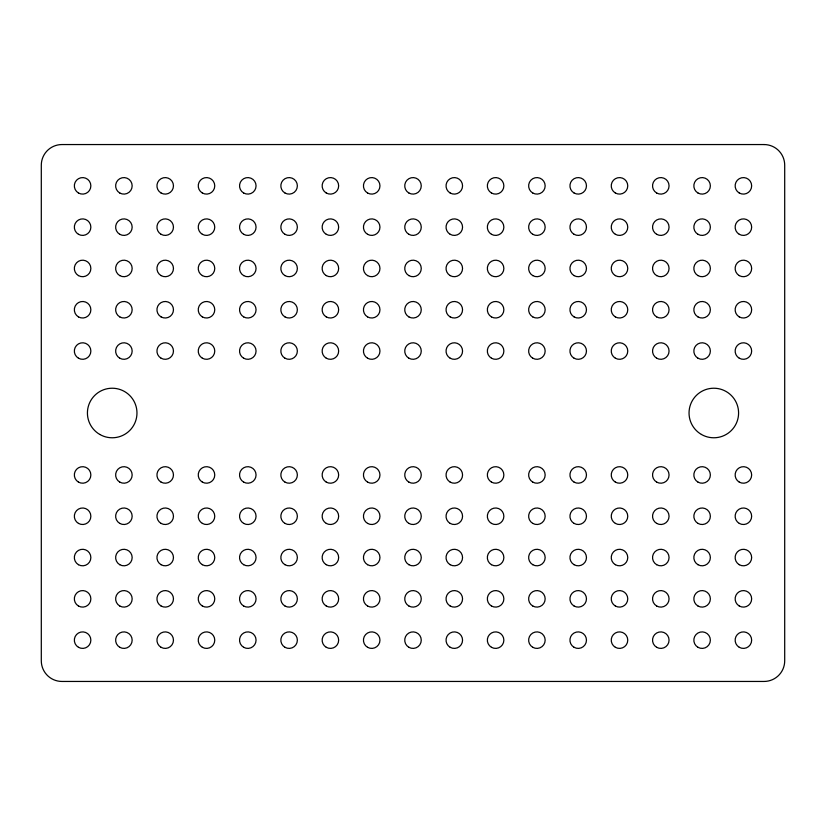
<?xml version="1.0" encoding="UTF-8"?>
<svg xmlns="http://www.w3.org/2000/svg" width="826" height="826" viewBox="0 0 826 826"><rect width="100%" height="100%" fill="white"/><g stroke="black" fill="none" stroke-linecap="round" stroke-linejoin="round"><path stroke-width="1.24" d="M764.05 144.55L61.95 144.55A20.65 20.65 0 0 0 41.3 165.2L41.3 660.8A20.65 20.65 0 0 0 61.95 681.45L764.05 681.45A20.65 20.65 0 0 0 784.7 660.8L784.7 165.2A20.65 20.65 0 0 0 764.05 144.55M99.801 434.455A24.78 24.78 0 0 0 136.971 413A24.78 24.78 0 0 0 99.801 391.545A24.78 24.78 0 0 0 99.801 434.455M701.419 434.455A24.78 24.78 0 0 0 738.589 413A24.78 24.78 0 0 0 701.419 391.545A24.78 24.78 0 0 0 701.419 434.455M78.47 647.305A8.26 8.26 0 0 0 90.86 640.15A8.26 8.26 0 0 0 78.47 632.995A8.26 8.26 0 0 0 78.47 647.305M78.47 606.005A8.26 8.26 0 0 0 90.86 598.85A8.26 8.26 0 0 0 78.47 591.695A8.26 8.26 0 0 0 78.47 606.005M78.47 564.705A8.26 8.26 0 0 0 90.86 557.55A8.26 8.26 0 0 0 78.47 550.395A8.26 8.26 0 0 0 78.47 564.705M78.47 523.405A8.26 8.26 0 0 0 90.86 516.25A8.26 8.26 0 0 0 78.47 509.095A8.26 8.26 0 0 0 78.47 523.405M78.47 482.105A8.26 8.26 0 0 0 90.86 474.95A8.26 8.26 0 0 0 78.47 467.795A8.26 8.26 0 0 0 78.47 482.105M119.77 647.305A8.26 8.26 0 0 0 132.16 640.15A8.26 8.26 0 0 0 119.77 632.995A8.26 8.26 0 0 0 119.77 647.305M119.77 606.005A8.26 8.26 0 0 0 132.16 598.85A8.26 8.26 0 0 0 119.77 591.695A8.26 8.26 0 0 0 119.77 606.005M119.77 564.705A8.26 8.26 0 0 0 132.16 557.55A8.26 8.26 0 0 0 119.77 550.395A8.26 8.26 0 0 0 119.77 564.705M119.77 523.405A8.26 8.26 0 0 0 132.16 516.25A8.26 8.26 0 0 0 119.77 509.095A8.26 8.26 0 0 0 119.77 523.405M119.77 482.105A8.26 8.26 0 0 0 132.16 474.95A8.26 8.26 0 0 0 119.77 467.795A8.26 8.26 0 0 0 119.77 482.105M161.07 647.305A8.26 8.26 0 0 0 173.46 640.15A8.26 8.26 0 0 0 161.07 632.995A8.26 8.26 0 0 0 161.07 647.305M161.07 606.005A8.26 8.26 0 0 0 173.46 598.85A8.26 8.26 0 0 0 161.07 591.695A8.26 8.26 0 0 0 161.07 606.005M161.07 564.705A8.26 8.26 0 0 0 173.46 557.55A8.26 8.26 0 0 0 161.07 550.395A8.26 8.26 0 0 0 161.07 564.705M161.07 523.405A8.26 8.26 0 0 0 173.46 516.25A8.26 8.26 0 0 0 161.07 509.095A8.26 8.26 0 0 0 161.07 523.405M161.07 482.105A8.26 8.26 0 0 0 173.46 474.95A8.26 8.26 0 0 0 161.07 467.795A8.26 8.26 0 0 0 161.07 482.105M202.37 647.305A8.26 8.26 0 0 0 214.76 640.15A8.26 8.26 0 0 0 202.37 632.995A8.26 8.26 0 0 0 202.37 647.305M202.37 606.005A8.26 8.26 0 0 0 214.76 598.85A8.26 8.26 0 0 0 202.37 591.695A8.26 8.26 0 0 0 202.37 606.005M202.37 564.705A8.26 8.26 0 0 0 214.76 557.55A8.26 8.26 0 0 0 202.37 550.395A8.26 8.26 0 0 0 202.37 564.705M202.37 523.405A8.26 8.26 0 0 0 214.76 516.25A8.26 8.26 0 0 0 202.37 509.095A8.26 8.26 0 0 0 202.37 523.405M202.37 482.105A8.26 8.26 0 0 0 214.76 474.95A8.26 8.26 0 0 0 202.37 467.795A8.26 8.26 0 0 0 202.37 482.105M243.67 647.305A8.26 8.26 0 0 0 256.06 640.15A8.26 8.26 0 0 0 243.67 632.995A8.26 8.26 0 0 0 243.67 647.305M243.67 606.005A8.26 8.26 0 0 0 256.06 598.85A8.26 8.26 0 0 0 243.67 591.695A8.26 8.26 0 0 0 243.67 606.005M243.67 564.705A8.26 8.26 0 0 0 256.06 557.55A8.26 8.26 0 0 0 243.67 550.395A8.26 8.26 0 0 0 243.67 564.705M243.67 523.405A8.26 8.26 0 0 0 256.06 516.25A8.26 8.26 0 0 0 243.67 509.095A8.26 8.26 0 0 0 243.67 523.405M243.67 482.105A8.26 8.26 0 0 0 256.06 474.95A8.26 8.26 0 0 0 243.67 467.795A8.26 8.26 0 0 0 243.67 482.105M284.97 647.305A8.26 8.26 0 0 0 297.36 640.15A8.26 8.26 0 0 0 284.97 632.995A8.26 8.26 0 0 0 284.97 647.305M284.97 606.005A8.26 8.26 0 0 0 297.36 598.85A8.26 8.26 0 0 0 284.97 591.695A8.26 8.26 0 0 0 284.97 606.005M284.97 564.705A8.26 8.26 0 0 0 297.36 557.55A8.26 8.26 0 0 0 284.97 550.395A8.26 8.26 0 0 0 284.97 564.705M284.97 523.405A8.26 8.26 0 0 0 297.36 516.25A8.26 8.26 0 0 0 284.97 509.095A8.26 8.26 0 0 0 284.97 523.405M284.97 482.105A8.26 8.26 0 0 0 297.36 474.95A8.26 8.26 0 0 0 284.97 467.795A8.26 8.26 0 0 0 284.97 482.105M326.27 647.305A8.26 8.26 0 0 0 338.66 640.15A8.26 8.26 0 0 0 326.27 632.995A8.26 8.26 0 0 0 326.27 647.305M326.27 606.005A8.26 8.26 0 0 0 338.66 598.85A8.26 8.26 0 0 0 326.27 591.695A8.26 8.26 0 0 0 326.27 606.005M326.27 564.705A8.26 8.26 0 0 0 338.66 557.55A8.26 8.26 0 0 0 326.27 550.395A8.26 8.26 0 0 0 326.27 564.705M326.27 523.405A8.26 8.26 0 0 0 338.66 516.25A8.26 8.26 0 0 0 326.27 509.095A8.26 8.26 0 0 0 326.27 523.405M326.27 482.105A8.26 8.26 0 0 0 338.66 474.95A8.26 8.26 0 0 0 326.27 467.795A8.26 8.26 0 0 0 326.27 482.105M367.57 647.305A8.26 8.26 0 0 0 379.96 640.15A8.26 8.26 0 0 0 367.57 632.995A8.26 8.26 0 0 0 367.57 647.305M367.57 606.005A8.26 8.26 0 0 0 379.96 598.85A8.26 8.26 0 0 0 367.57 591.695A8.26 8.26 0 0 0 367.57 606.005M367.57 564.705A8.26 8.26 0 0 0 379.96 557.55A8.26 8.26 0 0 0 367.57 550.395A8.26 8.26 0 0 0 367.57 564.705M367.57 523.405A8.26 8.26 0 0 0 379.96 516.25A8.26 8.26 0 0 0 367.57 509.095A8.26 8.26 0 0 0 367.57 523.405M367.57 482.105A8.26 8.26 0 0 0 379.96 474.95A8.26 8.26 0 0 0 367.57 467.795A8.26 8.26 0 0 0 367.57 482.105M408.87 647.305A8.26 8.26 0 0 0 421.26 640.15A8.26 8.26 0 0 0 408.87 632.995A8.26 8.26 0 0 0 408.87 647.305M408.87 606.005A8.26 8.26 0 0 0 421.26 598.85A8.26 8.26 0 0 0 408.87 591.695A8.26 8.26 0 0 0 408.87 606.005M408.87 564.705A8.26 8.26 0 0 0 421.26 557.55A8.26 8.26 0 0 0 408.87 550.395A8.26 8.26 0 0 0 408.87 564.705M408.87 523.405A8.26 8.26 0 0 0 421.26 516.25A8.26 8.26 0 0 0 408.87 509.095A8.26 8.26 0 0 0 408.87 523.405M408.87 482.105A8.26 8.26 0 0 0 421.26 474.95A8.26 8.26 0 0 0 408.87 467.795A8.26 8.26 0 0 0 408.87 482.105M450.17 647.305A8.26 8.26 0 0 0 462.56 640.15A8.26 8.26 0 0 0 450.17 632.995A8.26 8.26 0 0 0 450.17 647.305M450.17 606.005A8.26 8.26 0 0 0 462.56 598.85A8.26 8.26 0 0 0 450.17 591.695A8.26 8.26 0 0 0 450.17 606.005M450.17 564.705A8.26 8.26 0 0 0 462.56 557.55A8.26 8.26 0 0 0 450.17 550.395A8.26 8.26 0 0 0 450.17 564.705M450.17 523.405A8.26 8.26 0 0 0 462.56 516.25A8.26 8.26 0 0 0 450.17 509.095A8.26 8.26 0 0 0 450.17 523.405M450.17 482.105A8.26 8.26 0 0 0 462.56 474.95A8.26 8.26 0 0 0 450.17 467.795A8.26 8.26 0 0 0 450.17 482.105M491.47 647.305A8.26 8.26 0 0 0 503.86 640.15A8.26 8.26 0 0 0 491.47 632.995A8.26 8.26 0 0 0 491.47 647.305M491.47 606.005A8.26 8.26 0 0 0 503.86 598.85A8.26 8.26 0 0 0 491.47 591.695A8.26 8.26 0 0 0 491.47 606.005M491.47 564.705A8.26 8.26 0 0 0 503.86 557.55A8.26 8.26 0 0 0 491.47 550.395A8.26 8.26 0 0 0 491.47 564.705M491.47 523.405A8.26 8.26 0 0 0 503.86 516.25A8.26 8.26 0 0 0 491.47 509.095A8.26 8.26 0 0 0 491.47 523.405M491.47 482.105A8.26 8.26 0 0 0 503.86 474.95A8.26 8.26 0 0 0 491.47 467.795A8.26 8.26 0 0 0 491.47 482.105M532.77 647.305A8.26 8.26 0 0 0 545.16 640.15A8.26 8.26 0 0 0 532.77 632.995A8.26 8.26 0 0 0 532.77 647.305M532.77 606.005A8.26 8.26 0 0 0 545.16 598.85A8.26 8.26 0 0 0 532.77 591.695A8.26 8.26 0 0 0 532.77 606.005M532.77 564.705A8.26 8.26 0 0 0 545.16 557.55A8.26 8.26 0 0 0 532.77 550.395A8.26 8.26 0 0 0 532.77 564.705M532.77 523.405A8.26 8.26 0 0 0 545.16 516.25A8.26 8.26 0 0 0 532.77 509.095A8.26 8.26 0 0 0 532.77 523.405M532.77 482.105A8.26 8.26 0 0 0 545.16 474.95A8.26 8.26 0 0 0 532.77 467.795A8.26 8.26 0 0 0 532.77 482.105M574.07 647.305A8.26 8.26 0 0 0 586.46 640.15A8.26 8.26 0 0 0 574.07 632.995A8.26 8.26 0 0 0 574.07 647.305M574.07 606.005A8.26 8.26 0 0 0 586.46 598.85A8.26 8.26 0 0 0 574.07 591.695A8.26 8.26 0 0 0 574.07 606.005M574.07 564.705A8.26 8.26 0 0 0 586.46 557.55A8.26 8.26 0 0 0 574.07 550.395A8.26 8.26 0 0 0 574.07 564.705M574.07 523.405A8.26 8.26 0 0 0 586.46 516.25A8.26 8.26 0 0 0 574.07 509.095A8.26 8.26 0 0 0 574.07 523.405M574.07 482.105A8.26 8.26 0 0 0 586.46 474.95A8.26 8.26 0 0 0 574.07 467.795A8.26 8.26 0 0 0 574.07 482.105M615.37 647.305A8.26 8.26 0 0 0 627.76 640.15A8.26 8.26 0 0 0 615.37 632.995A8.26 8.26 0 0 0 615.37 647.305M615.37 606.005A8.26 8.26 0 0 0 627.76 598.85A8.26 8.26 0 0 0 615.37 591.695A8.26 8.26 0 0 0 615.37 606.005M615.37 564.705A8.26 8.26 0 0 0 627.76 557.55A8.26 8.26 0 0 0 615.37 550.395A8.26 8.26 0 0 0 615.37 564.705M615.37 523.405A8.26 8.26 0 0 0 627.76 516.25A8.26 8.26 0 0 0 615.37 509.095A8.26 8.26 0 0 0 615.37 523.405M615.37 482.105A8.26 8.26 0 0 0 627.76 474.95A8.26 8.26 0 0 0 615.37 467.795A8.26 8.26 0 0 0 615.37 482.105M656.67 647.305A8.26 8.26 0 0 0 669.06 640.15A8.26 8.26 0 0 0 656.67 632.995A8.26 8.26 0 0 0 656.67 647.305M656.67 606.005A8.26 8.26 0 0 0 669.06 598.85A8.26 8.26 0 0 0 656.67 591.695A8.26 8.26 0 0 0 656.67 606.005M656.67 564.705A8.26 8.26 0 0 0 669.06 557.55A8.26 8.26 0 0 0 656.67 550.395A8.26 8.26 0 0 0 656.67 564.705M656.67 523.405A8.26 8.26 0 0 0 669.06 516.25A8.26 8.26 0 0 0 656.67 509.095A8.26 8.26 0 0 0 656.67 523.405M656.67 482.105A8.26 8.26 0 0 0 669.06 474.95A8.26 8.26 0 0 0 656.67 467.795A8.26 8.26 0 0 0 656.67 482.105M697.97 647.305A8.26 8.26 0 0 0 710.36 640.15A8.26 8.26 0 0 0 697.97 632.995A8.26 8.26 0 0 0 697.97 647.305M697.97 606.005A8.26 8.26 0 0 0 710.36 598.85A8.26 8.26 0 0 0 697.97 591.695A8.26 8.26 0 0 0 697.97 606.005M697.97 564.705A8.26 8.26 0 0 0 710.36 557.55A8.26 8.26 0 0 0 697.97 550.395A8.26 8.26 0 0 0 697.97 564.705M697.97 523.405A8.26 8.26 0 0 0 710.36 516.25A8.26 8.26 0 0 0 697.97 509.095A8.26 8.26 0 0 0 697.97 523.405M697.97 482.105A8.26 8.26 0 0 0 710.36 474.95A8.26 8.26 0 0 0 697.97 467.795A8.26 8.26 0 0 0 697.97 482.105M739.27 647.305A8.26 8.26 0 0 0 751.66 640.15A8.26 8.26 0 0 0 739.27 632.995A8.26 8.26 0 0 0 739.27 647.305M739.27 606.005A8.26 8.26 0 0 0 751.66 598.85A8.26 8.26 0 0 0 739.27 591.695A8.26 8.26 0 0 0 739.27 606.005M739.27 564.705A8.26 8.26 0 0 0 751.66 557.55A8.26 8.26 0 0 0 739.27 550.395A8.26 8.26 0 0 0 739.27 564.705M739.27 523.405A8.26 8.26 0 0 0 751.66 516.25A8.26 8.26 0 0 0 739.27 509.095A8.26 8.26 0 0 0 739.27 523.405M739.27 482.105A8.26 8.26 0 0 0 751.66 474.95A8.26 8.26 0 0 0 739.27 467.795A8.26 8.26 0 0 0 739.27 482.105M78.47 358.205A8.26 8.26 0 0 0 90.86 351.05A8.26 8.26 0 0 0 78.47 343.895A8.26 8.26 0 0 0 78.47 358.205M78.47 316.905A8.26 8.26 0 0 0 90.86 309.75A8.26 8.26 0 0 0 78.47 302.595A8.26 8.26 0 0 0 78.47 316.905M78.47 275.605A8.26 8.26 0 0 0 90.86 268.45A8.26 8.26 0 0 0 78.47 261.295A8.26 8.26 0 0 0 78.47 275.605M78.47 234.305A8.26 8.26 0 0 0 90.86 227.15A8.26 8.26 0 0 0 78.47 219.995A8.26 8.26 0 0 0 78.47 234.305M78.47 193.005A8.26 8.26 0 0 0 90.86 185.85A8.26 8.26 0 0 0 78.47 178.695A8.26 8.26 0 0 0 78.47 193.005M119.77 358.205A8.26 8.26 0 0 0 132.16 351.05A8.26 8.26 0 0 0 119.77 343.895A8.26 8.26 0 0 0 119.77 358.205M119.77 316.905A8.26 8.26 0 0 0 132.16 309.75A8.26 8.26 0 0 0 119.77 302.595A8.26 8.26 0 0 0 119.77 316.905M119.77 275.605A8.26 8.26 0 0 0 132.16 268.45A8.26 8.26 0 0 0 119.77 261.295A8.26 8.26 0 0 0 119.77 275.605M119.77 234.305A8.26 8.26 0 0 0 132.16 227.15A8.26 8.26 0 0 0 119.77 219.995A8.26 8.26 0 0 0 119.77 234.305M119.77 193.005A8.26 8.26 0 0 0 132.16 185.85A8.26 8.26 0 0 0 119.77 178.695A8.26 8.26 0 0 0 119.77 193.005M161.07 358.205A8.26 8.26 0 0 0 173.46 351.05A8.26 8.26 0 0 0 161.07 343.895A8.26 8.26 0 0 0 161.07 358.205M161.07 316.905A8.26 8.26 0 0 0 173.46 309.75A8.26 8.26 0 0 0 161.07 302.595A8.26 8.26 0 0 0 161.07 316.905M161.07 275.605A8.26 8.26 0 0 0 173.46 268.45A8.26 8.26 0 0 0 161.07 261.295A8.26 8.26 0 0 0 161.07 275.605M161.07 234.305A8.26 8.26 0 0 0 173.46 227.15A8.26 8.26 0 0 0 161.07 219.995A8.26 8.26 0 0 0 161.07 234.305M161.07 193.005A8.26 8.26 0 0 0 173.46 185.85A8.26 8.26 0 0 0 161.07 178.695A8.26 8.26 0 0 0 161.07 193.005M202.37 358.205A8.26 8.26 0 0 0 214.76 351.05A8.26 8.26 0 0 0 202.37 343.895A8.26 8.26 0 0 0 202.37 358.205M202.37 316.905A8.26 8.26 0 0 0 214.76 309.75A8.26 8.26 0 0 0 202.37 302.595A8.26 8.26 0 0 0 202.37 316.905M202.37 275.605A8.26 8.26 0 0 0 214.76 268.45A8.26 8.26 0 0 0 202.37 261.295A8.26 8.26 0 0 0 202.37 275.605M202.37 234.305A8.26 8.26 0 0 0 214.76 227.15A8.26 8.26 0 0 0 202.37 219.995A8.26 8.26 0 0 0 202.37 234.305M202.37 193.005A8.26 8.26 0 0 0 214.76 185.85A8.26 8.26 0 0 0 202.37 178.695A8.26 8.26 0 0 0 202.37 193.005M243.67 358.205A8.26 8.26 0 0 0 256.06 351.05A8.26 8.26 0 0 0 243.67 343.895A8.26 8.26 0 0 0 243.67 358.205M243.67 316.905A8.26 8.26 0 0 0 256.06 309.75A8.26 8.26 0 0 0 243.67 302.595A8.26 8.26 0 0 0 243.67 316.905M243.67 275.605A8.26 8.26 0 0 0 256.06 268.45A8.26 8.26 0 0 0 243.67 261.295A8.26 8.26 0 0 0 243.67 275.605M243.67 234.305A8.26 8.26 0 0 0 256.06 227.15A8.26 8.26 0 0 0 243.67 219.995A8.26 8.26 0 0 0 243.67 234.305M243.67 193.005A8.26 8.26 0 0 0 256.06 185.85A8.26 8.26 0 0 0 243.67 178.695A8.26 8.26 0 0 0 243.67 193.005M284.97 358.205A8.26 8.26 0 0 0 297.36 351.05A8.26 8.26 0 0 0 284.97 343.895A8.26 8.26 0 0 0 284.97 358.205M284.97 316.905A8.26 8.26 0 0 0 297.36 309.75A8.26 8.26 0 0 0 284.97 302.595A8.26 8.26 0 0 0 284.97 316.905M284.97 275.605A8.26 8.26 0 0 0 297.36 268.45A8.26 8.26 0 0 0 284.97 261.295A8.26 8.26 0 0 0 284.97 275.605M284.97 234.305A8.26 8.26 0 0 0 297.36 227.15A8.26 8.26 0 0 0 284.97 219.995A8.26 8.26 0 0 0 284.97 234.305M284.97 193.005A8.26 8.26 0 0 0 297.36 185.85A8.26 8.26 0 0 0 284.97 178.695A8.26 8.26 0 0 0 284.97 193.005M326.27 358.205A8.26 8.26 0 0 0 338.66 351.05A8.26 8.26 0 0 0 326.27 343.895A8.26 8.26 0 0 0 326.27 358.205M326.27 316.905A8.26 8.26 0 0 0 338.66 309.75A8.26 8.26 0 0 0 326.27 302.595A8.26 8.26 0 0 0 326.27 316.905M326.27 275.605A8.26 8.26 0 0 0 338.66 268.45A8.26 8.26 0 0 0 326.27 261.295A8.26 8.26 0 0 0 326.27 275.605M326.27 234.305A8.26 8.26 0 0 0 338.66 227.15A8.26 8.26 0 0 0 326.27 219.995A8.26 8.26 0 0 0 326.27 234.305M326.27 193.005A8.26 8.26 0 0 0 338.66 185.85A8.26 8.26 0 0 0 326.27 178.695A8.26 8.26 0 0 0 326.27 193.005M367.57 358.205A8.26 8.26 0 0 0 379.96 351.05A8.26 8.26 0 0 0 367.57 343.895A8.26 8.26 0 0 0 367.57 358.205M367.57 316.905A8.26 8.26 0 0 0 379.96 309.75A8.26 8.26 0 0 0 367.57 302.595A8.26 8.26 0 0 0 367.57 316.905M367.57 275.605A8.26 8.26 0 0 0 379.96 268.45A8.26 8.26 0 0 0 367.57 261.295A8.26 8.26 0 0 0 367.57 275.605M367.57 234.305A8.26 8.26 0 0 0 379.96 227.15A8.26 8.26 0 0 0 367.57 219.995A8.26 8.26 0 0 0 367.57 234.305M367.57 193.005A8.26 8.26 0 0 0 379.96 185.85A8.26 8.26 0 0 0 367.57 178.695A8.26 8.26 0 0 0 367.57 193.005M408.87 358.205A8.26 8.26 0 0 0 421.26 351.05A8.26 8.26 0 0 0 408.87 343.895A8.26 8.26 0 0 0 408.87 358.205M408.87 316.905A8.26 8.26 0 0 0 421.26 309.75A8.26 8.26 0 0 0 408.87 302.595A8.26 8.26 0 0 0 408.87 316.905M408.87 275.605A8.26 8.26 0 0 0 421.26 268.45A8.26 8.26 0 0 0 408.87 261.295A8.26 8.26 0 0 0 408.87 275.605M408.87 234.305A8.26 8.26 0 0 0 421.26 227.15A8.26 8.26 0 0 0 408.87 219.995A8.26 8.26 0 0 0 408.87 234.305M408.87 193.005A8.26 8.26 0 0 0 421.26 185.85A8.26 8.26 0 0 0 408.87 178.695A8.26 8.26 0 0 0 408.87 193.005M450.17 358.205A8.26 8.26 0 0 0 462.56 351.05A8.26 8.26 0 0 0 450.17 343.895A8.26 8.26 0 0 0 450.17 358.205M450.17 316.905A8.26 8.26 0 0 0 462.56 309.75A8.26 8.26 0 0 0 450.17 302.595A8.26 8.26 0 0 0 450.17 316.905M450.17 275.605A8.26 8.26 0 0 0 462.56 268.45A8.26 8.26 0 0 0 450.17 261.295A8.26 8.26 0 0 0 450.17 275.605M450.17 234.305A8.26 8.26 0 0 0 462.56 227.15A8.26 8.26 0 0 0 450.17 219.995A8.26 8.26 0 0 0 450.17 234.305M450.17 193.005A8.26 8.26 0 0 0 462.56 185.85A8.26 8.26 0 0 0 450.17 178.695A8.26 8.26 0 0 0 450.17 193.005M491.47 358.205A8.26 8.26 0 0 0 503.86 351.05A8.26 8.26 0 0 0 491.47 343.895A8.26 8.26 0 0 0 491.47 358.205M491.47 316.905A8.26 8.26 0 0 0 503.86 309.75A8.26 8.26 0 0 0 491.47 302.595A8.26 8.26 0 0 0 491.47 316.905M491.47 275.605A8.26 8.26 0 0 0 503.86 268.45A8.26 8.26 0 0 0 491.47 261.295A8.26 8.26 0 0 0 491.47 275.605M491.47 234.305A8.26 8.26 0 0 0 503.86 227.15A8.26 8.26 0 0 0 491.47 219.995A8.26 8.26 0 0 0 491.47 234.305M491.47 193.005A8.26 8.26 0 0 0 503.86 185.85A8.26 8.26 0 0 0 491.47 178.695A8.26 8.26 0 0 0 491.47 193.005M532.77 358.205A8.26 8.26 0 0 0 545.16 351.05A8.26 8.26 0 0 0 532.77 343.895A8.26 8.26 0 0 0 532.77 358.205M532.77 316.905A8.26 8.26 0 0 0 545.16 309.75A8.26 8.26 0 0 0 532.77 302.595A8.26 8.26 0 0 0 532.77 316.905M532.77 275.605A8.26 8.26 0 0 0 545.16 268.45A8.26 8.26 0 0 0 532.77 261.295A8.26 8.26 0 0 0 532.77 275.605M532.77 234.305A8.26 8.26 0 0 0 545.16 227.15A8.26 8.26 0 0 0 532.77 219.995A8.26 8.26 0 0 0 532.77 234.305M532.77 193.005A8.26 8.26 0 0 0 545.16 185.85A8.26 8.26 0 0 0 532.77 178.695A8.26 8.26 0 0 0 532.77 193.005M574.07 358.205A8.26 8.26 0 0 0 586.46 351.05A8.26 8.26 0 0 0 574.07 343.895A8.26 8.26 0 0 0 574.07 358.205M574.07 316.905A8.26 8.26 0 0 0 586.46 309.75A8.26 8.26 0 0 0 574.07 302.595A8.26 8.26 0 0 0 574.07 316.905M574.07 275.605A8.26 8.26 0 0 0 586.46 268.45A8.26 8.26 0 0 0 574.07 261.295A8.26 8.26 0 0 0 574.07 275.605M574.07 234.305A8.26 8.26 0 0 0 586.46 227.15A8.26 8.26 0 0 0 574.07 219.995A8.26 8.26 0 0 0 574.07 234.305M574.07 193.005A8.26 8.26 0 0 0 586.46 185.85A8.26 8.26 0 0 0 574.07 178.695A8.26 8.26 0 0 0 574.07 193.005M615.37 358.205A8.26 8.26 0 0 0 627.76 351.05A8.26 8.26 0 0 0 615.37 343.895A8.26 8.26 0 0 0 615.37 358.205M615.37 316.905A8.26 8.26 0 0 0 627.76 309.75A8.26 8.26 0 0 0 615.37 302.595A8.26 8.26 0 0 0 615.37 316.905M615.37 275.605A8.26 8.26 0 0 0 627.76 268.45A8.26 8.26 0 0 0 615.37 261.295A8.26 8.26 0 0 0 615.37 275.605M615.37 234.305A8.26 8.26 0 0 0 627.76 227.15A8.26 8.26 0 0 0 615.37 219.995A8.26 8.26 0 0 0 615.37 234.305M615.37 193.005A8.26 8.26 0 0 0 627.76 185.85A8.26 8.26 0 0 0 615.37 178.695A8.26 8.26 0 0 0 615.37 193.005M656.67 358.205A8.26 8.26 0 0 0 669.06 351.05A8.26 8.26 0 0 0 656.67 343.895A8.26 8.26 0 0 0 656.67 358.205M656.67 316.905A8.26 8.26 0 0 0 669.06 309.75A8.26 8.26 0 0 0 656.67 302.595A8.26 8.26 0 0 0 656.67 316.905M656.67 275.605A8.26 8.26 0 0 0 669.06 268.45A8.26 8.26 0 0 0 656.67 261.295A8.26 8.26 0 0 0 656.67 275.605M656.67 234.305A8.26 8.26 0 0 0 669.06 227.15A8.26 8.26 0 0 0 656.67 219.995A8.26 8.26 0 0 0 656.67 234.305M656.67 193.005A8.26 8.26 0 0 0 669.06 185.85A8.26 8.26 0 0 0 656.67 178.695A8.26 8.26 0 0 0 656.67 193.005M697.97 358.205A8.26 8.26 0 0 0 710.36 351.05A8.26 8.26 0 0 0 697.97 343.895A8.26 8.26 0 0 0 697.97 358.205M697.97 316.905A8.26 8.26 0 0 0 710.36 309.75A8.26 8.26 0 0 0 697.97 302.595A8.26 8.26 0 0 0 697.97 316.905M697.97 275.605A8.26 8.26 0 0 0 710.36 268.45A8.26 8.26 0 0 0 697.97 261.295A8.26 8.26 0 0 0 697.97 275.605M697.97 234.305A8.26 8.26 0 0 0 710.36 227.15A8.26 8.26 0 0 0 697.97 219.995A8.26 8.26 0 0 0 697.97 234.305M697.97 193.005A8.26 8.26 0 0 0 710.36 185.85A8.26 8.26 0 0 0 697.97 178.695A8.26 8.26 0 0 0 697.97 193.005M739.27 358.205A8.26 8.26 0 0 0 751.66 351.05A8.26 8.26 0 0 0 739.27 343.895A8.26 8.26 0 0 0 739.27 358.205M739.27 316.905A8.26 8.26 0 0 0 751.66 309.75A8.26 8.26 0 0 0 739.27 302.595A8.26 8.26 0 0 0 739.27 316.905M739.27 275.605A8.26 8.26 0 0 0 751.66 268.45A8.26 8.26 0 0 0 739.27 261.295A8.26 8.26 0 0 0 739.27 275.605M739.27 234.305A8.26 8.26 0 0 0 751.66 227.15A8.26 8.26 0 0 0 739.27 219.995A8.26 8.26 0 0 0 739.27 234.305M739.27 193.005A8.26 8.26 0 0 0 751.66 185.85A8.26 8.26 0 0 0 739.27 178.695A8.26 8.26 0 0 0 739.27 193.005"/></g></svg>
